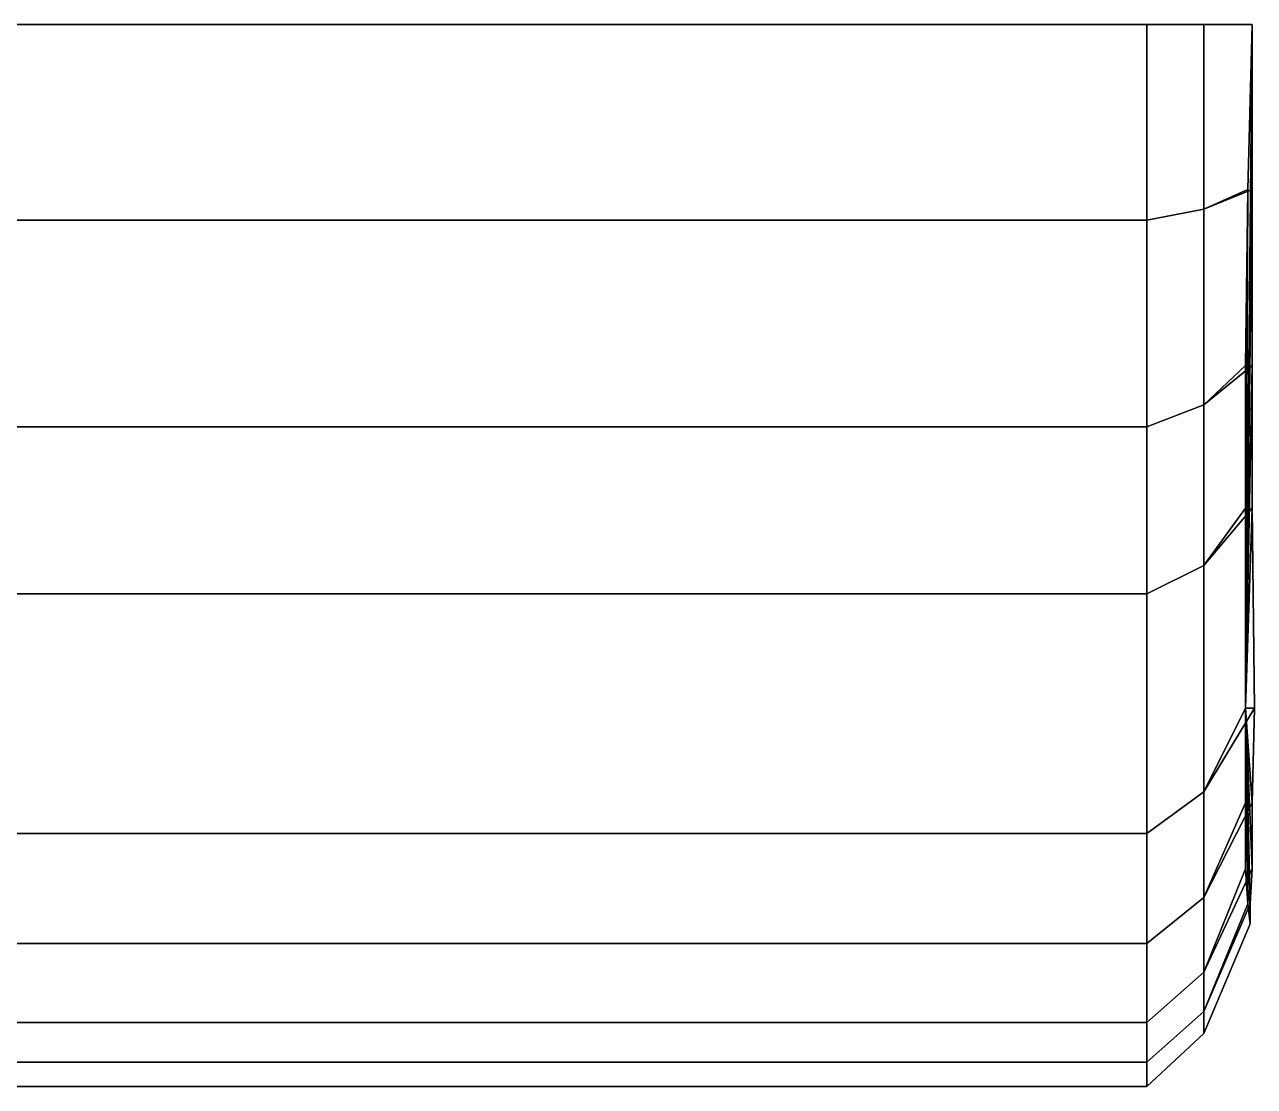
# Model space of a CAD drawing. Extents: x -2750 to 2751, y -1310 to 2918.
# Drawn here: x 351 to 911, y 2237 to 2720 of the extents above; entities that cross this region are included whole.
import ezdxf

# ---------------------------------------------------------------- set-up
doc = ezdxf.new("R2010")
doc.units = 0

msp = doc.modelspace()

# ---------------------------------------------------------------- linework, layer by layer
at = {"layer": '25573', "color": 1}
for points in [[(26, 2631, -6), (26, 2720, -5), (862, 2720, -5), (862, 2631, -6)], [(26, 2720, -5), (26, 2631, 13), (862, 2631, 13), (862, 2720, -5)], [(862, 2631, -6), (862, 2720, -5), (888, 2720, -3), (888, 2636, -4)], [(862, 2720, -5), (862, 2631, 13), (888, 2636, 12), (888, 2720, -3)], [(888, 2636, -4), (888, 2720, -3), (910, 2720, 1), (910, 2645)], [(888, 2720, -3), (888, 2636, 12), (908, 2645, 11), (910, 2720, 1)], [(907, 2409, 23), (910, 2645), (910, 2720, 1), (907, 2409, 23)], [(907, 2409, 23), (910, 2720, 1), (908, 2645, 11), (907, 2409, 23)], [(888, 2547, -6), (888, 2636, -4), (910, 2645), (910, 2565)], [(888, 2636, 12), (888, 2547, 26), (907, 2565, 19), (908, 2645, 11)], [(907, 2409, 23), (910, 2565), (910, 2645), (907, 2409, 23)], [(907, 2409, 23), (908, 2645, 11), (907, 2565, 19), (907, 2409, 23)], [(862, 2537, -8), (862, 2631, -6), (888, 2636, -4), (888, 2547, -6)], [(862, 2631, 13), (862, 2537, 28), (888, 2547, 26), (888, 2636, 12)], [(39, 2537, -8), (26, 2631, -6), (862, 2631, -6), (862, 2537, -8)], [(26, 2631, 13), (39, 2537, 28), (862, 2537, 28), (862, 2631, 13)], [(888, 2474, -11), (888, 2547, -6), (910, 2565), (910, 2500, -3)], [(888, 2547, 26), (888, 2474, 30), (907, 2500, 22), (907, 2565, 19)], [(907, 2409, 23), (910, 2500, -3), (910, 2565), (907, 2409, 23)], [(907, 2409, 23), (907, 2565, 19), (907, 2500, 22), (907, 2409, 23)], [(862, 2461, -13), (862, 2537, -8), (888, 2547, -6), (888, 2474, -11)], [(862, 2537, 28), (862, 2461, 33), (888, 2474, 30), (888, 2547, 26)], [(48, 2461, -13), (39, 2537, -8), (862, 2537, -8), (862, 2461, -13)], [(39, 2537, 28), (48, 2461, 33), (862, 2461, 33), (862, 2537, 28)], [(888, 2371, -13), (888, 2474, -11), (910, 2500, -3), (911, 2409, -4)], [(888, 2474, 30), (888, 2371, 32), (907, 2409, 23), (907, 2500, 22)], [(907, 2409, 23), (911, 2409, -4), (910, 2500, -3), (907, 2409, 23)], [(862, 2352, -15), (862, 2461, -13), (888, 2474, -11), (888, 2371, -13)], [(862, 2461, 33), (862, 2352, 35), (888, 2371, 32), (888, 2474, 30)], [(61, 2352, -15), (48, 2461, -13), (862, 2461, -13), (862, 2352, -15)], [(48, 2461, 33), (61, 2352, 35), (862, 2352, 35), (862, 2461, 33)], [(888, 2371, 32), (888, 2323, 30), (907, 2366, 22), (907, 2409, 23)], [(888, 2323, -11), (888, 2371, -13), (911, 2409, -4), (910, 2366, -3)], [(907, 2409, 23), (907, 2366, 22), (907, 2336, 19), (907, 2409, 23)], [(907, 2409, 23), (907, 2336, 19), (908, 2320, 15), (907, 2409, 23)], [(907, 2409, 23), (908, 2320, 15), (909, 2311, 9), (907, 2409, 23)], [(907, 2409, 23), (909, 2311, 9), (909, 2320, 4), (907, 2409, 23)], [(907, 2409, 23), (909, 2320, 4), (910, 2336), (907, 2409, 23)], [(907, 2409, 23), (910, 2336), (910, 2366, -3), (907, 2409, 23)], [(907, 2409, 23), (910, 2366, -3), (911, 2409, -4), (907, 2409, 23)], [(862, 2352, 35), (862, 2302, 33), (888, 2323, 30), (888, 2371, 32)], [(862, 2302, -13), (862, 2352, -15), (888, 2371, -13), (888, 2323, -11)], [(888, 2323, 30), (888, 2289, 26), (907, 2336, 19), (907, 2366, 22)], [(888, 2289, -6), (888, 2323, -11), (910, 2366, -3), (910, 2336)], [(61, 2352, 35), (71, 2302, 33), (862, 2302, 33), (862, 2352, 35)], [(71, 2302, -13), (61, 2352, -15), (862, 2352, -15), (862, 2302, -13)], [(888, 2289, 26), (888, 2271, 18), (908, 2320, 15), (907, 2336, 19)], [(888, 2271, 1), (888, 2289, -6), (910, 2336), (909, 2320, 4)], [(862, 2302, 33), (862, 2266, 28), (888, 2289, 26), (888, 2323, 30)], [(862, 2266, -8), (862, 2302, -13), (888, 2323, -11), (888, 2289, -6)], [(888, 2271, 18), (888, 2261, 9), (909, 2311, 9), (908, 2320, 15)], [(888, 2261, 9), (888, 2271, 1), (909, 2320, 4), (909, 2311, 9)], [(71, 2302, 33), (75, 2266, 28), (862, 2266, 28), (862, 2302, 33)], [(75, 2266, -8), (71, 2302, -13), (862, 2302, -13), (862, 2266, -8)], [(862, 2266, 28), (862, 2248, 19), (888, 2271, 18), (888, 2289, 26)], [(862, 2248), (862, 2266, -8), (888, 2289, -6), (888, 2271, 1)], [(862, 2248, 19), (862, 2237, 9), (888, 2261, 9), (888, 2271, 18)], [(862, 2237, 9), (862, 2248), (888, 2271, 1), (888, 2261, 9)], [(75, 2266, 28), (78, 2248, 19), (862, 2248, 19), (862, 2266, 28)], [(78, 2248), (75, 2266, -8), (862, 2266, -8), (862, 2248)], [(78, 2248, 19), (81, 2237, 9), (862, 2237, 9), (862, 2248, 19)], [(81, 2237, 9), (78, 2248), (862, 2248), (862, 2237, 9)]]:
    msp.add_3dface(points, dxfattribs=at)

doc.saveas('drawing.dxf')
